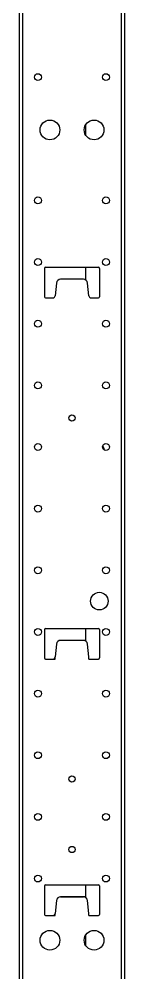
# Model space of a CAD drawing. Extents: x 8 to 102, y 11 to 162.
# Drawn here: x 92.58 to 95.58, y 53.18 to 80.26 of the extents above; entities that cross this region are included whole.
import ezdxf

# ---------------------------------------------------------------- set-up
doc = ezdxf.new("R2010")
doc.units = 0
doc.header["$MEASUREMENT"] = 0
doc.layers.add('TFR-TRI3', color=7, linetype='CONTINUOUS')

msp = doc.modelspace()

# ---------------------------------------------------------------- linework, layer by layer
at = {"layer": 'TFR-TRI3', "color": 151, "linetype": 'CONTINUOUS'}
for p, q in [((92.576, 107.017), (92.576, 11.26)), ((92.685, 11.26), (92.685, 107.017)), ((95.468, 107.017), (95.468, 11.26)), ((95.576, 13.694), (95.576, 104.587)), ((93.296, 73.181), (93.296, 72.371)), ((93.326, 73.211), (94.826, 73.211)), ((94.856, 73.181), (94.856, 72.371)), ((94.398, 72.871), (93.754, 72.871)), ((93.635, 72.764), (93.596, 72.401)), ((94.556, 72.401), (94.518, 72.764)), ((93.326, 72.341), (93.536, 72.341)), ((94.616, 72.341), (94.826, 72.341)), ((93.296, 62.931), (93.296, 62.121)), ((93.326, 62.961), (94.826, 62.961)), ((94.856, 62.931), (94.856, 62.121)), ((94.398, 62.621), (93.754, 62.621)), ((93.635, 62.514), (93.596, 62.151)), ((94.556, 62.151), (94.518, 62.514)), ((93.326, 62.091), (93.596, 62.091)), ((93.596, 62.091), (93.596, 62.151)), ((94.556, 62.091), (94.556, 62.151)), ((94.556, 62.091), (94.826, 62.091)), ((93.296, 55.651), (93.296, 54.841)), ((93.326, 55.681), (94.826, 55.681)), ((94.856, 55.651), (94.856, 54.841)), ((94.398, 55.341), (93.754, 55.341)), ((93.635, 55.234), (93.596, 54.871)), ((94.556, 54.871), (94.518, 55.234)), ((93.326, 54.811), (93.596, 54.811)), ((93.596, 54.811), (93.596, 54.871)), ((94.556, 54.811), (94.556, 54.871)), ((94.556, 54.811), (94.826, 54.811))]:
    msp.add_line(p, q, dxfattribs=at)
at = {"layer": 'TFR-TRI3', "color": 215, "linetype": 'CONTINUOUS'}
for p, q in [((94.461, 77.254), (94.461, 76.965)), ((94.461, 73.21), (94.461, 72.852)), ((94.461, 62.96), (94.461, 62.602)), ((94.461, 55.682), (94.461, 55.324)), ((94.461, 54.255), (94.461, 53.967))]:
    msp.add_line(p, q, dxfattribs=at)
at = {"layer": 'TFR-TRI3', "color": 113, "linetype": 'CONTINUOUS'}
for p, q in [((93.635, 55.235), (93.596, 54.872)), ((93.754, 55.342), (94.398, 55.342)), ((93.326, 54.812), (93.536, 54.812))]:
    msp.add_line(p, q, dxfattribs=at)
at = {"layer": 'TFR-TRI3', "color": 151, "linetype": 'CONTINUOUS'}
for centre, radius in [((93.112, 78.61), 0.0965), ((95.04, 78.61), 0.0965), ((93.451, 77.11), 0.28), ((94.701, 77.11), 0.28), ((93.112, 75.11), 0.0965), ((95.04, 75.11), 0.0965), ((93.112, 73.36), 0.0965), ((95.04, 73.36), 0.0965), ((93.112, 71.61), 0.0965), ((95.04, 71.61), 0.0965), ((93.112, 69.86), 0.0965), ((95.04, 69.86), 0.0965), ((94.076, 68.935), 0.0885), ((93.112, 68.11), 0.0965), ((95.04, 68.11), 0.0965), ((93.112, 66.36), 0.0965), ((95.04, 66.36), 0.0965), ((93.112, 64.61), 0.0965), ((95.04, 64.61), 0.0965), ((94.851, 63.735), 0.25), ((93.112, 62.86), 0.0965), ((95.04, 62.86), 0.0965), ((93.112, 61.11), 0.0965), ((95.04, 61.11), 0.0965), ((93.112, 59.36), 0.0965), ((95.04, 59.36), 0.0965), ((94.076, 58.685), 0.0885), ((93.112, 57.61), 0.0965), ((95.04, 57.61), 0.0965), ((94.076, 56.685), 0.0885), ((93.112, 55.86), 0.0965), ((95.04, 55.86), 0.0965), ((93.451, 54.11), 0.28), ((94.701, 54.11), 0.28)]:
    msp.add_circle(centre, radius, dxfattribs=at)
for centre, radius, start, end in [((93.326, 73.181), 0.03, 90, 180), ((94.826, 73.181), 0.03, 0, 90), ((93.754, 72.751), 0.12, 90, 173.9275), ((94.398, 72.751), 0.12, 6.0725, 90), ((93.326, 72.371), 0.03, 180, 270), ((93.536, 72.401), 0.06, 270, 0), ((94.616, 72.401), 0.06, 180, 270), ((94.826, 72.371), 0.03, 270, 0), ((93.326, 62.931), 0.03, 90, 180), ((94.826, 62.931), 0.03, 0, 90), ((93.754, 62.501), 0.12, 90, 173.9275), ((94.398, 62.501), 0.12, 6.0725, 90), ((93.326, 62.121), 0.03, 180, 270), ((94.826, 62.121), 0.03, 270, 0), ((93.326, 55.651), 0.03, 90, 180), ((94.826, 55.651), 0.03, 0, 90), ((93.754, 55.221), 0.12, 90, 173.9275), ((94.398, 55.221), 0.12, 6.0725, 90), ((93.326, 54.841), 0.03, 180, 270), ((94.826, 54.841), 0.03, 270, 0)]:
    msp.add_arc(centre, radius, start, end, dxfattribs=at)
at = {"layer": 'TFR-TRI3', "color": 215, "linetype": 'CONTINUOUS'}
msp.add_arc((94.821, 68.033), 0.166, 0, 40.0556, dxfattribs=at)
at = {"layer": 'TFR-TRI3', "color": 113, "linetype": 'CONTINUOUS'}
for centre, radius, start, end in [((93.536, 62.151), 0.06, 270, 0), ((93.754, 55.222), 0.12, 90, 173.9275), ((94.398, 55.222), 0.12, 58.3803, 90), ((93.326, 54.842), 0.03, 180, 270), ((93.536, 54.872), 0.06, 270, 0)]:
    msp.add_arc(centre, radius, start, end, dxfattribs=at)

doc.saveas('drawing.dxf')
